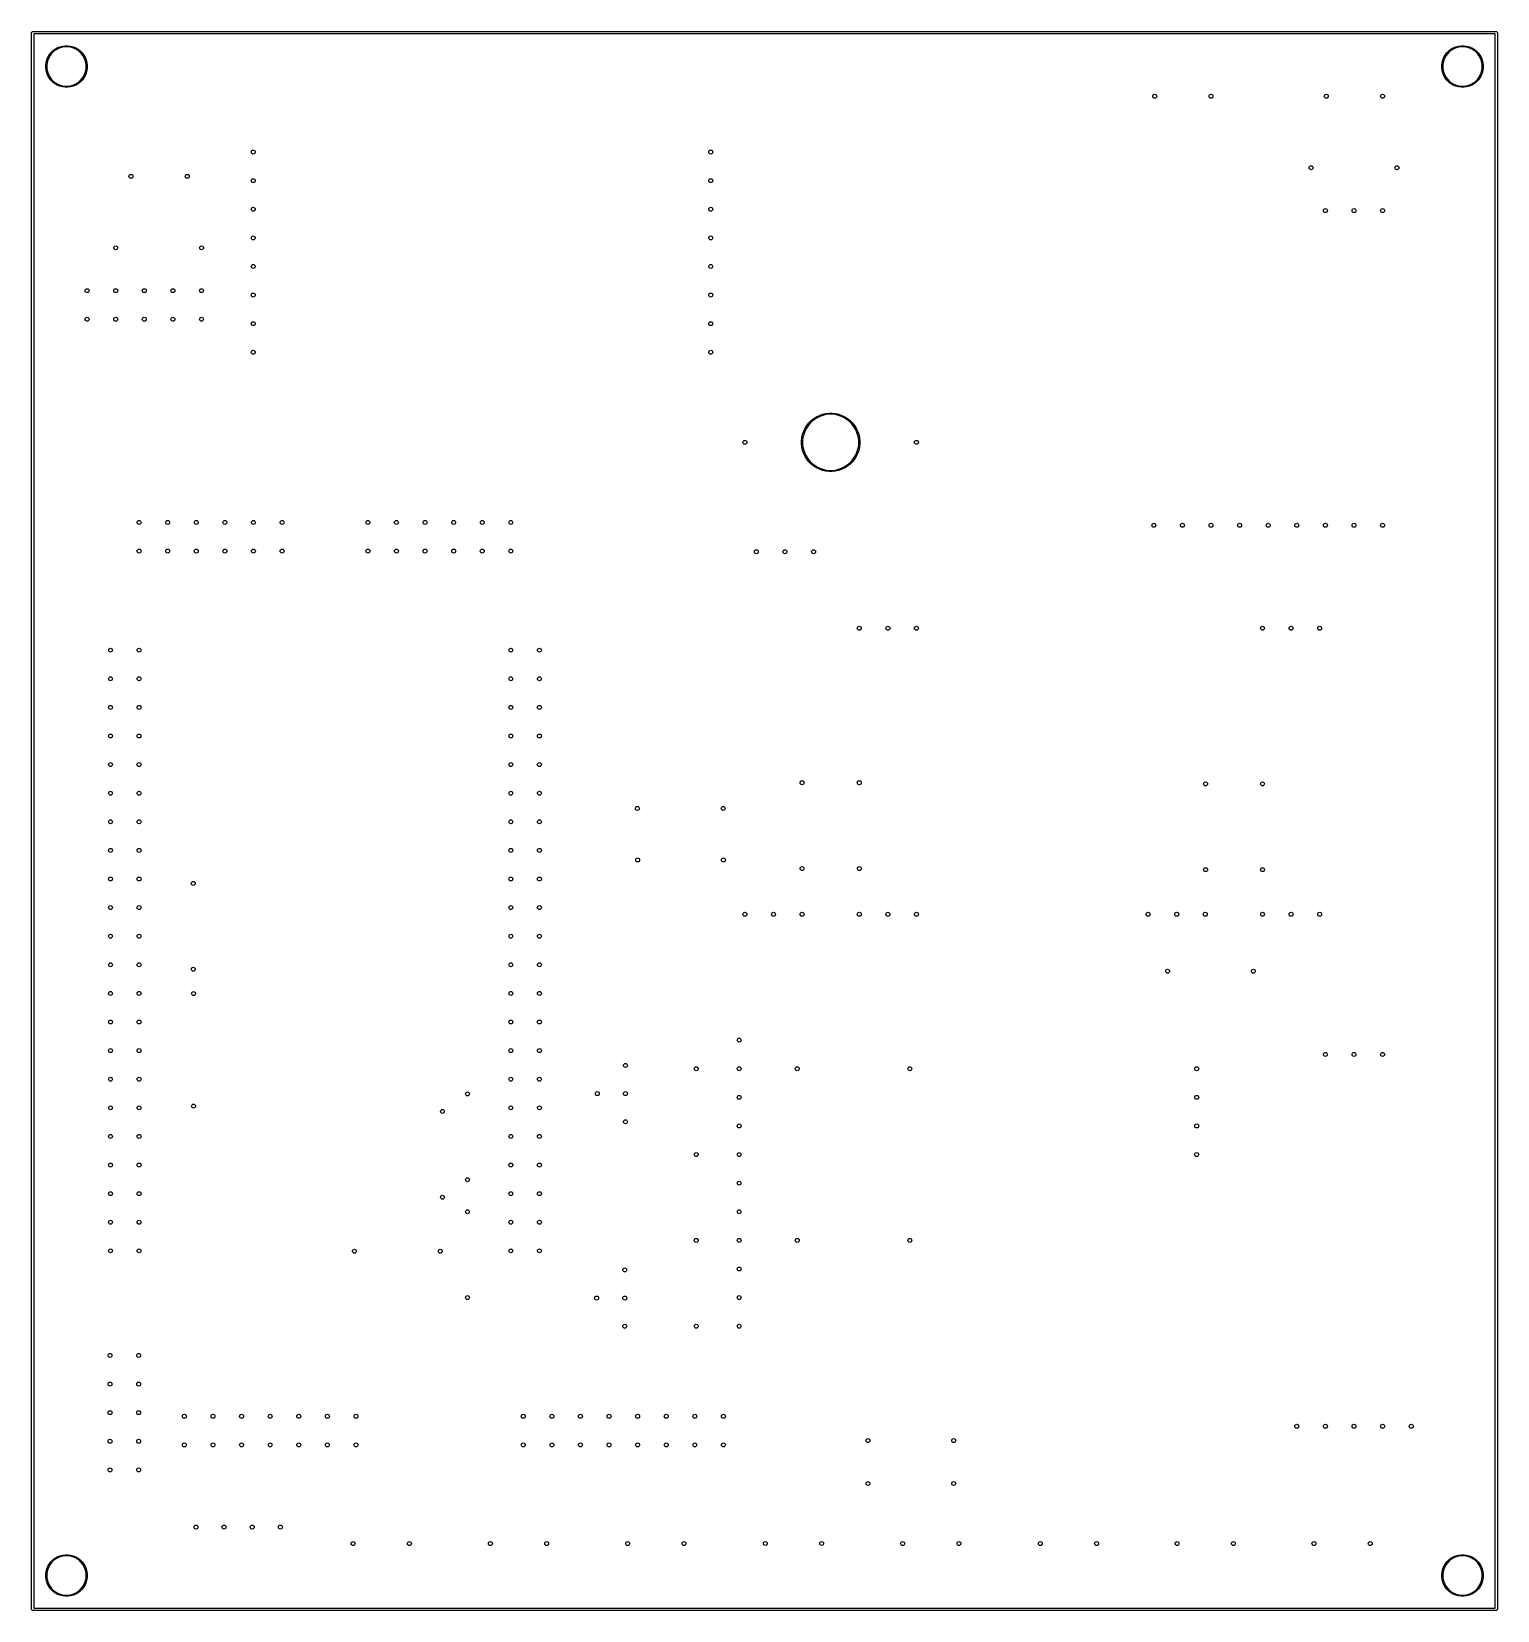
# Model space of a CAD drawing. Extents: x 0 to 130, y -140 to 0.
import ezdxf

# ---------------------------------------------------------------- set-up
doc = ezdxf.new("R2010")
doc.units = 0
doc.layers.add('BLACK', color=7, linetype='CONTINUOUS')

msp = doc.modelspace()

# ---------------------------------------------------------------- linework, layer by layer
at = {"layer": 'BLACK', "linetype": 'CONTINUOUS'}
for p, q in [((-0.1, 0), (-0.098079, 0.019509)), ((-0.1, -140), (-0.1, 0)), ((-0.098079, 0.019509), (-0.083147, 0.055557)), ((-0.083147, 0.055557), (-0.055557, 0.083147)), ((-0.055557, 0.083147), (-0.019509, 0.098079)), ((-0.019509, 0.098079), (0, 0.1)), ((0, 0.1), (130, 0.1)), ((130, 0.1), (130.019509, 0.098079)), ((130.019509, 0.098079), (130.055557, 0.083147)), ((130.055557, 0.083147), (130.083147, 0.055557)), ((130.083147, 0.055557), (130.098079, 0.019509)), ((130.098079, 0.019509), (130.1, 0)), ((130.1, 0), (130.1, -140)), ((0.1, -0.1), (0.1, -139.9)), ((129.9, -0.1), (0.1, -0.1)), ((1.972195, -1.461781), (2.181766, -1.340785)), ((2.181766, -1.340785), (2.405337, -1.248179)), ((2.436274, -1.339317), (2.224334, -1.427105)), ((2.405337, -1.248179), (2.639083, -1.185547)), ((2.657859, -1.279943), (2.436274, -1.339317)), ((2.639083, -1.185547), (2.879004, -1.153961)), ((2.885299, -1.25), (2.657859, -1.279943)), ((2.879004, -1.153961), (3.120996, -1.153961)), ((3.114701, -1.25), (2.885299, -1.25)), ((3.342141, -1.279943), (3.114701, -1.25)), ((3.120996, -1.153961), (3.360917, -1.185547)), ((3.563726, -1.339317), (3.342141, -1.279943)), ((3.360917, -1.185547), (3.594663, -1.248179)), ((3.775666, -1.427105), (3.563726, -1.339317)), ((3.594663, -1.248179), (3.818234, -1.340785)), ((3.818234, -1.340785), (4.027805, -1.461781)), ((125.972195, -1.461781), (126.181766, -1.340785)), ((126.181766, -1.340785), (126.405337, -1.248179)), ((126.436274, -1.339317), (126.224334, -1.427105)), ((126.405337, -1.248179), (126.639083, -1.185547)), ((126.657859, -1.279943), (126.436274, -1.339317)), ((126.639083, -1.185547), (126.879004, -1.153961)), ((126.885299, -1.25), (126.657859, -1.279943)), ((126.879004, -1.153961), (127.120996, -1.153961)), ((127.114701, -1.25), (126.885299, -1.25)), ((127.342141, -1.279943), (127.114701, -1.25)), ((127.120996, -1.153961), (127.360917, -1.185547)), ((127.563726, -1.339317), (127.342141, -1.279943)), ((127.360917, -1.185547), (127.594663, -1.248179)), ((127.775666, -1.427105), (127.563726, -1.339317)), ((127.594663, -1.248179), (127.818234, -1.340785)), ((127.818234, -1.340785), (128.027805, -1.461781)), ((129.9, -139.9), (129.9, -0.1)), ((1.153961, -2.879004), (1.185547, -2.639083)), ((1.185547, -2.639083), (1.248179, -2.405337)), ((1.248179, -2.405337), (1.340785, -2.181766)), ((1.279943, -2.657859), (1.25, -2.885299)), ((1.339317, -2.436274), (1.279943, -2.657859)), ((1.427105, -2.224334), (1.339317, -2.436274)), ((1.340785, -2.181766), (1.461781, -1.972195)), ((1.541806, -2.025666), (1.427105, -2.224334)), ((1.461781, -1.972195), (1.609096, -1.78021)), ((1.681457, -1.843669), (1.541806, -2.025666)), ((1.609096, -1.78021), (1.78021, -1.609096)), ((1.843669, -1.681457), (1.681457, -1.843669)), ((1.78021, -1.609096), (1.972195, -1.461781)), ((2.025666, -1.541806), (1.843669, -1.681457)), ((2.224334, -1.427105), (2.025666, -1.541806)), ((3.974334, -1.541806), (3.775666, -1.427105)), ((4.156331, -1.681457), (3.974334, -1.541806)), ((4.027805, -1.461781), (4.21979, -1.609096)), ((4.318543, -1.843669), (4.156331, -1.681457)), ((4.21979, -1.609096), (4.390904, -1.78021)), ((4.458194, -2.025666), (4.318543, -1.843669)), ((4.390904, -1.78021), (4.538219, -1.972195)), ((4.572895, -2.224334), (4.458194, -2.025666)), ((4.538219, -1.972195), (4.659215, -2.181766)), ((4.660683, -2.436274), (4.572895, -2.224334)), ((4.659215, -2.181766), (4.751821, -2.405337)), ((4.720057, -2.657859), (4.660683, -2.436274)), ((4.75, -2.885299), (4.720057, -2.657859)), ((4.751821, -2.405337), (4.814453, -2.639083)), ((4.814453, -2.639083), (4.846039, -2.879004)), ((125.153961, -2.879004), (125.185547, -2.639083)), ((125.185547, -2.639083), (125.248179, -2.405337)), ((125.248179, -2.405337), (125.340785, -2.181766)), ((125.279943, -2.657859), (125.25, -2.885299)), ((125.339317, -2.436274), (125.279943, -2.657859)), ((125.427105, -2.224334), (125.339317, -2.436274)), ((125.340785, -2.181766), (125.461781, -1.972195)), ((125.541806, -2.025666), (125.427105, -2.224334)), ((125.461781, -1.972195), (125.609096, -1.78021)), ((125.681457, -1.843669), (125.541806, -2.025666)), ((125.609096, -1.78021), (125.78021, -1.609096)), ((125.843669, -1.681457), (125.681457, -1.843669)), ((125.78021, -1.609096), (125.972195, -1.461781)), ((126.025666, -1.541806), (125.843669, -1.681457)), ((126.224334, -1.427105), (126.025666, -1.541806)), ((127.974334, -1.541806), (127.775666, -1.427105)), ((128.156331, -1.681457), (127.974334, -1.541806)), ((128.027805, -1.461781), (128.21979, -1.609096)), ((128.318543, -1.843669), (128.156331, -1.681457)), ((128.21979, -1.609096), (128.390904, -1.78021)), ((128.458194, -2.025666), (128.318543, -1.843669)), ((128.390904, -1.78021), (128.538219, -1.972195)), ((128.572895, -2.224334), (128.458194, -2.025666)), ((128.538219, -1.972195), (128.659215, -2.181766)), ((128.660683, -2.436274), (128.572895, -2.224334)), ((128.659215, -2.181766), (128.751821, -2.405337)), ((128.720057, -2.657859), (128.660683, -2.436274)), ((128.75, -2.885299), (128.720057, -2.657859)), ((128.751821, -2.405337), (128.814453, -2.639083)), ((128.814453, -2.639083), (128.846039, -2.879004)), ((1.153961, -2.885299), (1.153961, -2.879004)), ((1.153961, -3.120996), (1.153961, -2.885299)), ((1.185547, -3.360917), (1.153961, -3.120996)), ((1.248179, -3.594663), (1.185547, -3.360917)), ((1.340785, -3.818234), (1.248179, -3.594663)), ((1.25, -2.885299), (1.25, -3.114701)), ((1.25, -3.114701), (1.279943, -3.342141)), ((1.279943, -3.342141), (1.339317, -3.563726)), ((1.339317, -3.563726), (1.427105, -3.775666)), ((1.461781, -4.027805), (1.340785, -3.818234)), ((1.427105, -3.775666), (1.541806, -3.974334)), ((1.609096, -4.21979), (1.461781, -4.027805)), ((1.541806, -3.974334), (1.681457, -4.156331)), ((1.681457, -4.156331), (1.843669, -4.318543)), ((4.156331, -4.318543), (4.318543, -4.156331)), ((4.318543, -4.156331), (4.458194, -3.974334)), ((4.538219, -4.027805), (4.390904, -4.21979)), ((4.458194, -3.974334), (4.572895, -3.775666)), ((4.659215, -3.818234), (4.538219, -4.027805)), ((4.572895, -3.775666), (4.660683, -3.563726)), ((4.751821, -3.594663), (4.659215, -3.818234)), ((4.660683, -3.563726), (4.720057, -3.342141)), ((4.720057, -3.342141), (4.75, -3.114701)), ((4.75, -3.114701), (4.75, -2.885299)), ((4.814453, -3.360917), (4.751821, -3.594663)), ((4.846039, -3.120996), (4.814453, -3.360917)), ((4.846039, -2.879004), (4.846039, -3.120996)), ((125.153961, -2.885299), (125.153961, -2.879004)), ((125.153961, -3.120996), (125.153961, -2.885299)), ((125.185547, -3.360917), (125.153961, -3.120996)), ((125.248179, -3.594663), (125.185547, -3.360917)), ((125.340785, -3.818234), (125.248179, -3.594663)), ((125.25, -2.885299), (125.25, -3.114701)), ((125.25, -3.114701), (125.279943, -3.342141)), ((125.279943, -3.342141), (125.339317, -3.563726)), ((125.339317, -3.563726), (125.427105, -3.775666)), ((125.461781, -4.027805), (125.340785, -3.818234)), ((125.427105, -3.775666), (125.541806, -3.974334)), ((125.609096, -4.21979), (125.461781, -4.027805)), ((125.541806, -3.974334), (125.681457, -4.156331)), ((125.681457, -4.156331), (125.843669, -4.318543)), ((128.156331, -4.318543), (128.318543, -4.156331)), ((128.318543, -4.156331), (128.458194, -3.974334)), ((128.538219, -4.027805), (128.390904, -4.21979)), ((128.458194, -3.974334), (128.572895, -3.775666)), ((128.659215, -3.818234), (128.538219, -4.027805)), ((128.572895, -3.775666), (128.660683, -3.563726)), ((128.751821, -3.594663), (128.659215, -3.818234)), ((128.660683, -3.563726), (128.720057, -3.342141)), ((128.720057, -3.342141), (128.75, -3.114701)), ((128.75, -3.114701), (128.75, -2.885299)), ((128.814453, -3.360917), (128.751821, -3.594663)), ((128.846039, -3.120996), (128.814453, -3.360917)), ((128.846039, -2.879004), (128.846039, -3.120996)), ((1.78021, -4.390904), (1.609096, -4.21979)), ((1.972195, -4.538219), (1.78021, -4.390904)), ((1.843669, -4.318543), (2.025666, -4.458194)), ((2.181766, -4.659215), (1.972195, -4.538219)), ((2.025666, -4.458194), (2.224334, -4.572895)), ((2.405337, -4.751821), (2.181766, -4.659215)), ((2.224334, -4.572895), (2.436274, -4.660683)), ((2.639083, -4.814453), (2.405337, -4.751821)), ((2.436274, -4.660683), (2.657859, -4.720057)), ((2.879004, -4.846039), (2.639083, -4.814453)), ((2.657859, -4.720057), (2.885299, -4.75)), ((3.120996, -4.846039), (2.879004, -4.846039)), ((2.885299, -4.75), (3.114701, -4.75)), ((3.114701, -4.75), (3.342141, -4.720057)), ((3.360917, -4.814453), (3.120996, -4.846039)), ((3.342141, -4.720057), (3.563726, -4.660683)), ((3.594663, -4.751821), (3.360917, -4.814453)), ((3.563726, -4.660683), (3.775666, -4.572895)), ((3.818234, -4.659215), (3.594663, -4.751821)), ((3.775666, -4.572895), (3.974334, -4.458194)), ((4.027805, -4.538219), (3.818234, -4.659215)), ((3.974334, -4.458194), (4.156331, -4.318543)), ((4.21979, -4.390904), (4.027805, -4.538219)), ((4.390904, -4.21979), (4.21979, -4.390904)), ((125.78021, -4.390904), (125.609096, -4.21979)), ((125.972195, -4.538219), (125.78021, -4.390904)), ((125.843669, -4.318543), (126.025666, -4.458194)), ((126.181766, -4.659215), (125.972195, -4.538219)), ((126.025666, -4.458194), (126.224334, -4.572895)), ((126.405337, -4.751821), (126.181766, -4.659215)), ((126.224334, -4.572895), (126.436274, -4.660683)), ((126.639083, -4.814453), (126.405337, -4.751821)), ((126.436274, -4.660683), (126.657859, -4.720057)), ((126.879004, -4.846039), (126.639083, -4.814453)), ((126.657859, -4.720057), (126.885299, -4.75)), ((127.120996, -4.846039), (126.879004, -4.846039)), ((126.885299, -4.75), (127.114701, -4.75)), ((127.114701, -4.75), (127.342141, -4.720057)), ((127.360917, -4.814453), (127.120996, -4.846039)), ((127.342141, -4.720057), (127.563726, -4.660683)), ((127.594663, -4.751821), (127.360917, -4.814453)), ((127.563726, -4.660683), (127.775666, -4.572895)), ((127.818234, -4.659215), (127.594663, -4.751821)), ((127.775666, -4.572895), (127.974334, -4.458194)), ((128.027805, -4.538219), (127.818234, -4.659215)), ((127.974334, -4.458194), (128.156331, -4.318543)), ((128.21979, -4.390904), (128.027805, -4.538219)), ((128.390904, -4.21979), (128.21979, -4.390904)), ((68.611171, -35.121168), (68.765697, -34.875241)), ((68.844054, -34.930838), (68.69526, -35.167642)), ((68.765697, -34.875241), (68.946787, -34.648162)), ((69.018426, -34.712183), (68.844054, -34.930838)), ((68.946787, -34.648162), (69.152162, -34.442787)), ((69.216183, -34.514426), (69.018426, -34.712183)), ((69.152162, -34.442787), (69.379241, -34.261697)), ((69.434838, -34.340054), (69.216183, -34.514426)), ((69.379241, -34.261697), (69.625168, -34.107171)), ((69.671642, -34.19126), (69.434838, -34.340054)), ((69.625168, -34.107171), (69.88685, -33.981152)), ((69.923617, -34.069916), (69.671642, -34.19126)), ((69.88685, -33.981152), (70.160996, -33.885224)), ((70.187594, -33.977546), (69.923617, -34.069916)), ((70.160996, -33.885224), (70.444159, -33.820594)), ((70.460252, -33.915314), (70.187594, -33.977546)), ((70.444159, -33.820594), (70.732778, -33.788075)), ((70.738165, -33.884), (70.460252, -33.915314)), ((70.732778, -33.788075), (71.023222, -33.788075)), ((71.017835, -33.884), (70.738165, -33.884)), ((71.295748, -33.915314), (71.017835, -33.884)), ((71.023222, -33.788075), (71.311841, -33.820594)), ((71.568406, -33.977546), (71.295748, -33.915314)), ((71.311841, -33.820594), (71.595004, -33.885224)), ((71.832383, -34.069916), (71.568406, -33.977546)), ((71.595004, -33.885224), (71.86915, -33.981152)), ((72.084358, -34.19126), (71.832383, -34.069916)), ((71.86915, -33.981152), (72.130832, -34.107171)), ((72.321162, -34.340054), (72.084358, -34.19126)), ((72.130832, -34.107171), (72.376759, -34.261697)), ((72.539817, -34.514426), (72.321162, -34.340054)), ((72.376759, -34.261697), (72.603838, -34.442787)), ((72.737574, -34.712183), (72.539817, -34.514426)), ((72.603838, -34.442787), (72.809213, -34.648162)), ((72.911946, -34.930838), (72.737574, -34.712183)), ((72.809213, -34.648162), (72.990303, -34.875241)), ((73.06074, -35.167642), (72.911946, -34.930838)), ((72.990303, -34.875241), (73.144829, -35.121168)), ((68.292075, -36.228778), (68.324594, -35.940159)), ((68.292075, -36.234165), (68.292075, -36.228778)), ((68.292075, -36.519222), (68.292075, -36.234165)), ((68.324594, -35.940159), (68.389224, -35.656996)), ((68.419314, -35.956252), (68.388, -36.234165)), ((68.388, -36.234165), (68.388, -36.513835)), ((68.389224, -35.656996), (68.485152, -35.38285)), ((68.481546, -35.683594), (68.419314, -35.956252)), ((68.573916, -35.419617), (68.481546, -35.683594)), ((68.485152, -35.38285), (68.611171, -35.121168)), ((68.69526, -35.167642), (68.573916, -35.419617)), ((73.182084, -35.419617), (73.06074, -35.167642)), ((73.144829, -35.121168), (73.270848, -35.38285)), ((73.274454, -35.683594), (73.182084, -35.419617)), ((73.270848, -35.38285), (73.366776, -35.656996)), ((73.336686, -35.956252), (73.274454, -35.683594)), ((73.368, -36.234165), (73.336686, -35.956252)), ((73.366776, -35.656996), (73.431406, -35.940159)), ((73.368, -36.513835), (73.368, -36.234165)), ((73.431406, -35.940159), (73.463925, -36.228778)), ((73.463925, -36.228778), (73.463925, -36.519222)), ((68.324594, -36.807841), (68.292075, -36.519222)), ((68.389224, -37.091004), (68.324594, -36.807841)), ((68.388, -36.513835), (68.419314, -36.791748)), ((68.485152, -37.36515), (68.389224, -37.091004)), ((68.419314, -36.791748), (68.481546, -37.064406)), ((68.481546, -37.064406), (68.573916, -37.328383)), ((68.611171, -37.626832), (68.485152, -37.36515)), ((68.573916, -37.328383), (68.69526, -37.580358)), ((68.765697, -37.872759), (68.611171, -37.626832)), ((68.69526, -37.580358), (68.844054, -37.817162)), ((68.844054, -37.817162), (69.018426, -38.035817)), ((72.737574, -38.035817), (72.911946, -37.817162)), ((72.911946, -37.817162), (73.06074, -37.580358)), ((73.144829, -37.626832), (72.990303, -37.872759)), ((73.06074, -37.580358), (73.182084, -37.328383)), ((73.270848, -37.36515), (73.144829, -37.626832)), ((73.182084, -37.328383), (73.274454, -37.064406)), ((73.366776, -37.091004), (73.270848, -37.36515)), ((73.274454, -37.064406), (73.336686, -36.791748)), ((73.336686, -36.791748), (73.368, -36.513835)), ((73.431406, -36.807841), (73.366776, -37.091004)), ((73.463925, -36.519222), (73.431406, -36.807841)), ((68.946787, -38.099838), (68.765697, -37.872759)), ((69.152162, -38.305213), (68.946787, -38.099838)), ((69.018426, -38.035817), (69.216183, -38.233574)), ((69.379241, -38.486303), (69.152162, -38.305213)), ((69.216183, -38.233574), (69.434838, -38.407946)), ((69.625168, -38.640829), (69.379241, -38.486303)), ((69.434838, -38.407946), (69.671642, -38.55674)), ((69.88685, -38.766848), (69.625168, -38.640829)), ((69.671642, -38.55674), (69.923617, -38.678084)), ((70.160996, -38.862776), (69.88685, -38.766848)), ((69.923617, -38.678084), (70.187594, -38.770454)), ((70.444159, -38.927406), (70.160996, -38.862776)), ((70.187594, -38.770454), (70.460252, -38.832686)), ((70.732778, -38.959925), (70.444159, -38.927406)), ((70.460252, -38.832686), (70.738165, -38.864)), ((71.023222, -38.959925), (70.732778, -38.959925)), ((70.738165, -38.864), (71.017835, -38.864)), ((71.017835, -38.864), (71.295748, -38.832686)), ((71.311841, -38.927406), (71.023222, -38.959925)), ((71.295748, -38.832686), (71.568406, -38.770454)), ((71.595004, -38.862776), (71.311841, -38.927406)), ((71.568406, -38.770454), (71.832383, -38.678084)), ((71.86915, -38.766848), (71.595004, -38.862776)), ((71.832383, -38.678084), (72.084358, -38.55674)), ((72.130832, -38.640829), (71.86915, -38.766848)), ((72.084358, -38.55674), (72.321162, -38.407946)), ((72.376759, -38.486303), (72.130832, -38.640829)), ((72.321162, -38.407946), (72.539817, -38.233574)), ((72.603838, -38.305213), (72.376759, -38.486303)), ((72.539817, -38.233574), (72.737574, -38.035817)), ((72.809213, -38.099838), (72.603838, -38.305213)), ((72.990303, -37.872759), (72.809213, -38.099838)), ((1.340785, -136.181766), (1.461781, -135.972195)), ((1.461781, -135.972195), (1.609096, -135.78021)), ((1.681457, -135.843669), (1.541806, -136.025666)), ((1.609096, -135.78021), (1.78021, -135.609096)), ((1.843669, -135.681457), (1.681457, -135.843669)), ((1.78021, -135.609096), (1.972195, -135.461781)), ((2.025666, -135.541806), (1.843669, -135.681457)), ((1.972195, -135.461781), (2.181766, -135.340785)), ((2.224334, -135.427105), (2.025666, -135.541806)), ((2.181766, -135.340785), (2.405337, -135.248179)), ((2.436274, -135.339317), (2.224334, -135.427105)), ((2.405337, -135.248179), (2.639083, -135.185547)), ((2.657859, -135.279943), (2.436274, -135.339317)), ((2.639083, -135.185547), (2.879004, -135.153961)), ((2.885299, -135.25), (2.657859, -135.279943)), ((2.879004, -135.153961), (3.120996, -135.153961)), ((3.114701, -135.25), (2.885299, -135.25)), ((3.342141, -135.279943), (3.114701, -135.25)), ((3.120996, -135.153961), (3.360917, -135.185547)), ((3.563726, -135.339317), (3.342141, -135.279943)), ((3.360917, -135.185547), (3.594663, -135.248179)), ((3.775666, -135.427105), (3.563726, -135.339317)), ((3.594663, -135.248179), (3.818234, -135.340785)), ((3.974334, -135.541806), (3.775666, -135.427105)), ((3.818234, -135.340785), (4.027805, -135.461781)), ((4.156331, -135.681457), (3.974334, -135.541806)), ((4.027805, -135.461781), (4.21979, -135.609096)), ((4.318543, -135.843669), (4.156331, -135.681457)), ((4.21979, -135.609096), (4.390904, -135.78021)), ((4.458194, -136.025666), (4.318543, -135.843669)), ((4.390904, -135.78021), (4.538219, -135.972195)), ((4.538219, -135.972195), (4.659215, -136.181766)), ((125.340785, -136.181766), (125.461781, -135.972195)), ((125.461781, -135.972195), (125.609096, -135.78021)), ((125.681457, -135.843669), (125.541806, -136.025666)), ((125.609096, -135.78021), (125.78021, -135.609096)), ((125.843669, -135.681457), (125.681457, -135.843669)), ((125.78021, -135.609096), (125.972195, -135.461781)), ((126.025666, -135.541806), (125.843669, -135.681457)), ((125.972195, -135.461781), (126.181766, -135.340785)), ((126.224334, -135.427105), (126.025666, -135.541806)), ((126.181766, -135.340785), (126.405337, -135.248179)), ((126.436274, -135.339317), (126.224334, -135.427105)), ((126.405337, -135.248179), (126.639083, -135.185547)), ((126.657859, -135.279943), (126.436274, -135.339317)), ((126.639083, -135.185547), (126.879004, -135.153961)), ((126.885299, -135.25), (126.657859, -135.279943)), ((126.879004, -135.153961), (127.120996, -135.153961)), ((127.114701, -135.25), (126.885299, -135.25)), ((127.342141, -135.279943), (127.114701, -135.25)), ((127.120996, -135.153961), (127.360917, -135.185547)), ((127.563726, -135.339317), (127.342141, -135.279943)), ((127.360917, -135.185547), (127.594663, -135.248179)), ((127.775666, -135.427105), (127.563726, -135.339317)), ((127.594663, -135.248179), (127.818234, -135.340785)), ((127.974334, -135.541806), (127.775666, -135.427105)), ((127.818234, -135.340785), (128.027805, -135.461781)), ((128.156331, -135.681457), (127.974334, -135.541806)), ((128.027805, -135.461781), (128.21979, -135.609096)), ((128.318543, -135.843669), (128.156331, -135.681457)), ((128.21979, -135.609096), (128.390904, -135.78021)), ((128.458194, -136.025666), (128.318543, -135.843669)), ((128.390904, -135.78021), (128.538219, -135.972195)), ((128.538219, -135.972195), (128.659215, -136.181766)), ((1.153961, -136.879004), (1.185547, -136.639083)), ((1.153961, -136.885299), (1.153961, -136.879004)), ((1.153961, -137.120996), (1.153961, -136.885299)), ((1.185547, -137.360917), (1.153961, -137.120996)), ((1.185547, -136.639083), (1.248179, -136.405337)), ((1.248179, -137.594663), (1.185547, -137.360917)), ((1.248179, -136.405337), (1.340785, -136.181766)), ((1.279943, -136.657859), (1.25, -136.885299)), ((1.25, -136.885299), (1.25, -137.114701)), ((1.25, -137.114701), (1.279943, -137.342141)), ((1.339317, -136.436274), (1.279943, -136.657859)), ((1.279943, -137.342141), (1.339317, -137.563726)), ((1.427105, -136.224334), (1.339317, -136.436274)), ((1.541806, -136.025666), (1.427105, -136.224334)), ((4.572895, -136.224334), (4.458194, -136.025666)), ((4.660683, -136.436274), (4.572895, -136.224334)), ((4.659215, -136.181766), (4.751821, -136.405337)), ((4.720057, -136.657859), (4.660683, -136.436274)), ((4.660683, -137.563726), (4.720057, -137.342141)), ((4.75, -136.885299), (4.720057, -136.657859)), ((4.720057, -137.342141), (4.75, -137.114701)), ((4.75, -137.114701), (4.75, -136.885299)), ((4.751821, -136.405337), (4.814453, -136.639083)), ((4.814453, -137.360917), (4.751821, -137.594663)), ((4.814453, -136.639083), (4.846039, -136.879004)), ((4.846039, -137.120996), (4.814453, -137.360917)), ((4.846039, -136.879004), (4.846039, -137.120996)), ((125.153961, -136.879004), (125.185547, -136.639083)), ((125.153961, -136.885299), (125.153961, -136.879004)), ((125.153961, -137.120996), (125.153961, -136.885299)), ((125.185547, -137.360917), (125.153961, -137.120996)), ((125.185547, -136.639083), (125.248179, -136.405337)), ((125.248179, -137.594663), (125.185547, -137.360917)), ((125.248179, -136.405337), (125.340785, -136.181766)), ((125.279943, -136.657859), (125.25, -136.885299)), ((125.25, -136.885299), (125.25, -137.114701)), ((125.25, -137.114701), (125.279943, -137.342141)), ((125.339317, -136.436274), (125.279943, -136.657859)), ((125.279943, -137.342141), (125.339317, -137.563726)), ((125.427105, -136.224334), (125.339317, -136.436274)), ((125.541806, -136.025666), (125.427105, -136.224334)), ((128.572895, -136.224334), (128.458194, -136.025666)), ((128.660683, -136.436274), (128.572895, -136.224334)), ((128.659215, -136.181766), (128.751821, -136.405337)), ((128.720057, -136.657859), (128.660683, -136.436274)), ((128.660683, -137.563726), (128.720057, -137.342141)), ((128.75, -136.885299), (128.720057, -136.657859)), ((128.720057, -137.342141), (128.75, -137.114701)), ((128.75, -137.114701), (128.75, -136.885299)), ((128.751821, -136.405337), (128.814453, -136.639083)), ((128.814453, -137.360917), (128.751821, -137.594663)), ((128.814453, -136.639083), (128.846039, -136.879004)), ((128.846039, -137.120996), (128.814453, -137.360917)), ((128.846039, -136.879004), (128.846039, -137.120996)), ((1.340785, -137.818234), (1.248179, -137.594663)), ((1.339317, -137.563726), (1.427105, -137.775666)), ((1.461781, -138.027805), (1.340785, -137.818234)), ((1.427105, -137.775666), (1.541806, -137.974334)), ((1.609096, -138.21979), (1.461781, -138.027805)), ((1.541806, -137.974334), (1.681457, -138.156331)), ((1.78021, -138.390904), (1.609096, -138.21979)), ((1.681457, -138.156331), (1.843669, -138.318543)), ((1.972195, -138.538219), (1.78021, -138.390904)), ((1.843669, -138.318543), (2.025666, -138.458194)), ((2.181766, -138.659215), (1.972195, -138.538219)), ((2.025666, -138.458194), (2.224334, -138.572895)), ((2.405337, -138.751821), (2.181766, -138.659215)), ((2.224334, -138.572895), (2.436274, -138.660683)), ((2.639083, -138.814453), (2.405337, -138.751821)), ((2.436274, -138.660683), (2.657859, -138.720057)), ((2.657859, -138.720057), (2.885299, -138.75)), ((2.885299, -138.75), (3.114701, -138.75)), ((3.114701, -138.75), (3.342141, -138.720057)), ((3.342141, -138.720057), (3.563726, -138.660683)), ((3.594663, -138.751821), (3.360917, -138.814453)), ((3.563726, -138.660683), (3.775666, -138.572895)), ((3.818234, -138.659215), (3.594663, -138.751821)), ((3.775666, -138.572895), (3.974334, -138.458194)), ((4.027805, -138.538219), (3.818234, -138.659215)), ((3.974334, -138.458194), (4.156331, -138.318543)), ((4.21979, -138.390904), (4.027805, -138.538219)), ((4.156331, -138.318543), (4.318543, -138.156331)), ((4.390904, -138.21979), (4.21979, -138.390904)), ((4.318543, -138.156331), (4.458194, -137.974334)), ((4.538219, -138.027805), (4.390904, -138.21979)), ((4.458194, -137.974334), (4.572895, -137.775666)), ((4.659215, -137.818234), (4.538219, -138.027805)), ((4.572895, -137.775666), (4.660683, -137.563726)), ((4.751821, -137.594663), (4.659215, -137.818234)), ((125.340785, -137.818234), (125.248179, -137.594663)), ((125.339317, -137.563726), (125.427105, -137.775666)), ((125.461781, -138.027805), (125.340785, -137.818234)), ((125.427105, -137.775666), (125.541806, -137.974334)), ((125.609096, -138.21979), (125.461781, -138.027805)), ((125.541806, -137.974334), (125.681457, -138.156331)), ((125.78021, -138.390904), (125.609096, -138.21979)), ((125.681457, -138.156331), (125.843669, -138.318543)), ((125.972195, -138.538219), (125.78021, -138.390904)), ((125.843669, -138.318543), (126.025666, -138.458194)), ((126.181766, -138.659215), (125.972195, -138.538219)), ((126.025666, -138.458194), (126.224334, -138.572895)), ((126.405337, -138.751821), (126.181766, -138.659215)), ((126.224334, -138.572895), (126.436274, -138.660683)), ((126.639083, -138.814453), (126.405337, -138.751821)), ((126.436274, -138.660683), (126.657859, -138.720057)), ((126.657859, -138.720057), (126.885299, -138.75)), ((126.885299, -138.75), (127.114701, -138.75)), ((127.114701, -138.75), (127.342141, -138.720057)), ((127.342141, -138.720057), (127.563726, -138.660683)), ((127.594663, -138.751821), (127.360917, -138.814453)), ((127.563726, -138.660683), (127.775666, -138.572895)), ((127.818234, -138.659215), (127.594663, -138.751821)), ((127.775666, -138.572895), (127.974334, -138.458194)), ((128.027805, -138.538219), (127.818234, -138.659215)), ((127.974334, -138.458194), (128.156331, -138.318543)), ((128.21979, -138.390904), (128.027805, -138.538219)), ((128.156331, -138.318543), (128.318543, -138.156331)), ((128.390904, -138.21979), (128.21979, -138.390904)), ((128.318543, -138.156331), (128.458194, -137.974334)), ((128.538219, -138.027805), (128.390904, -138.21979)), ((128.458194, -137.974334), (128.572895, -137.775666)), ((128.659215, -137.818234), (128.538219, -138.027805)), ((128.572895, -137.775666), (128.660683, -137.563726)), ((128.751821, -137.594663), (128.659215, -137.818234)), ((-0.098079, -140.019509), (-0.1, -140)), ((-0.083147, -140.055557), (-0.098079, -140.019509)), ((-0.055557, -140.083147), (-0.083147, -140.055557)), ((-0.019509, -140.098079), (-0.055557, -140.083147)), ((0, -140.1), (-0.019509, -140.098079)), ((130, -140.1), (0, -140.1)), ((0.1, -139.9), (129.9, -139.9)), ((2.879004, -138.846039), (2.639083, -138.814453)), ((3.120996, -138.846039), (2.879004, -138.846039)), ((3.360917, -138.814453), (3.120996, -138.846039)), ((126.879004, -138.846039), (126.639083, -138.814453)), ((127.120996, -138.846039), (126.879004, -138.846039)), ((127.360917, -138.814453), (127.120996, -138.846039)), ((130.019509, -140.098079), (130, -140.1)), ((130.055557, -140.083147), (130.019509, -140.098079)), ((130.083147, -140.055557), (130.055557, -140.083147)), ((130.098079, -140.019509), (130.083147, -140.055557)), ((130.1, -140), (130.098079, -140.019509))]:
    msp.add_line(p, q, dxfattribs=at)
at = {"layer": 'BLACK'}
for centre in [(99.66, -5.644), (104.66, -5.644), (114.9, -5.644), (119.9, -5.644), (19.5846, -10.597), (60.2246, -10.597), (8.728, -12.752), (13.728, -12.752), (113.55, -11.99), (121.17, -11.99), (19.5846, -13.137), (60.2246, -13.137), (19.5846, -15.677), (60.2246, -15.677), (114.82, -15.8), (117.36, -15.8), (119.9, -15.8), (19.5846, -18.217), (60.2246, -18.217), (7.378, -19.102), (14.998, -19.102), (19.5846, -20.757), (60.2246, -20.757), (4.833, -22.907), (7.373, -22.907), (9.913, -22.907), (12.453, -22.907), (14.993, -22.907), (19.5846, -23.297), (60.2246, -23.297), (4.833, -25.447), (7.373, -25.447), (9.913, -25.447), (12.453, -25.447), (14.993, -25.447), (19.5846, -25.837), (60.2246, -25.837), (19.5846, -28.377), (60.2246, -28.377), (63.258, -36.374), (78.498, -36.374), (9.45, -43.49), (11.99, -43.49), (14.53, -43.49), (17.07, -43.49), (19.61, -43.49), (22.15, -43.49), (29.77, -43.49), (32.31, -43.49), (34.85, -43.49), (37.39, -43.49), (39.93, -43.49), (42.47, -43.49), (99.58, -43.74), (102.12, -43.74), (104.66, -43.74), (107.2, -43.74), (109.74, -43.74), (112.28, -43.74), (114.82, -43.74), (117.36, -43.74), (119.9, -43.74), (9.45, -46.03), (11.99, -46.03), (14.53, -46.03), (17.07, -46.03), (19.61, -46.03), (22.15, -46.03), (29.77, -46.03), (32.31, -46.03), (34.85, -46.03), (37.39, -46.03), (39.93, -46.03), (42.47, -46.03), (64.274, -46.09), (66.814, -46.09), (69.354, -46.09), (73.418, -52.884), (75.958, -52.884), (78.498, -52.884), (109.232, -52.884), (111.772, -52.884), (114.312, -52.884), (6.91, -54.83), (9.45, -54.83), (42.47, -54.83), (45.01, -54.83), (6.91, -57.37), (9.45, -57.37), (42.47, -57.37), (45.01, -57.37), (6.91, -59.91), (9.45, -59.91), (42.47, -59.91), (45.01, -59.91), (6.91, -62.45), (9.45, -62.45), (42.47, -62.45), (45.01, -62.45), (6.91, -64.99), (9.45, -64.99), (42.47, -64.99), (45.01, -64.99), (68.338, -66.6), (73.418, -66.6), (104.1774, -66.7016), (109.232, -66.7016), (6.91, -67.53), (9.45, -67.53), (42.47, -67.53), (45.01, -67.53), (6.91, -70.07), (9.45, -70.07), (42.47, -70.07), (45.01, -70.07), (53.7076, -68.886), (61.3276, -68.886), (6.91, -72.61), (9.45, -72.61), (42.47, -72.61), (45.01, -72.61), (53.733, -73.458), (61.353, -73.458), (68.338, -74.22), (73.418, -74.22), (104.1774, -74.3216), (109.232, -74.3216), (6.91, -75.15), (9.45, -75.15), (14.2614, -75.5408), (42.47, -75.15), (45.01, -75.15), (6.91, -77.69), (9.45, -77.69), (42.47, -77.69), (45.01, -77.69), (63.258, -78.284), (65.798, -78.284), (68.338, -78.284), (73.418, -78.284), (75.958, -78.284), (78.498, -78.284), (99.072, -78.284), (101.612, -78.284), (104.152, -78.284), (109.232, -78.284), (111.772, -78.284), (114.312, -78.284), (6.91, -80.23), (9.45, -80.23), (42.47, -80.23), (45.01, -80.23), (6.91, -82.77), (9.45, -82.77), (42.47, -82.77), (45.01, -82.77), (14.2614, -83.1608), (100.7992, -83.3386), (108.4192, -83.3386), (6.91, -85.31), (9.45, -85.31), (14.2868, -85.3198), (42.47, -85.31), (45.01, -85.31), (6.91, -87.85), (9.45, -87.85), (42.47, -87.85), (45.01, -87.85), (62.75, -89.46), (6.91, -90.39), (9.45, -90.39), (42.47, -90.39), (45.01, -90.39), (114.82, -90.73), (117.36, -90.73), (119.9, -90.73), (52.6516, -91.7098), (58.94, -92), (62.75, -92), (67.91, -92), (77.91, -92), (103.39, -92), (6.91, -92.93), (9.45, -92.93), (42.47, -92.93), (45.01, -92.93), (6.91, -95.47), (9.45, -95.47), (14.2868, -95.3198), (38.62, -94.2352), (42.47, -95.47), (45.01, -95.47), (50.1516, -94.2098), (52.6516, -94.2098), (62.75, -94.54), (103.39, -94.54), (36.4, -95.79), (52.6516, -96.7098), (6.91, -98.01), (9.45, -98.01), (42.47, -98.01), (45.01, -98.01), (62.75, -97.08), (103.39, -97.08), (58.94, -99.62), (62.75, -99.62), (103.39, -99.62), (6.91, -100.55), (9.45, -100.55), (42.47, -100.55), (45.01, -100.55), (38.62, -101.8552), (62.75, -102.16), (6.91, -103.09), (9.45, -103.09), (36.4, -103.41), (42.47, -103.09), (45.01, -103.09), (38.62, -104.7), (62.75, -104.7), (6.91, -105.63), (9.45, -105.63), (42.47, -105.63), (45.01, -105.63), (58.94, -107.24), (62.75, -107.24), (67.91, -107.24), (77.91, -107.24), (6.91, -108.17), (9.45, -108.17), (28.58, -108.2), (36.2, -108.2), (42.47, -108.17), (45.01, -108.17), (52.59, -109.86), (62.75, -109.78), (38.62, -112.32), (62.75, -112.32), (50.09, -112.36), (52.59, -112.36), (52.59, -114.86), (58.94, -114.86), (62.75, -114.86), (6.87, -117.46), (9.41, -117.46), (6.87, -120), (9.41, -120), (6.87, -122.54), (9.41, -122.54), (13.474, -122.861), (16.014, -122.861), (18.554, -122.861), (21.094, -122.861), (23.634, -122.861), (26.174, -122.861), (28.714, -122.861), (43.573, -122.861), (46.113, -122.861), (48.653, -122.861), (51.193, -122.861), (53.733, -122.861), (56.273, -122.861), (58.813, -122.861), (61.353, -122.861), (112.28, -123.75), (114.82, -123.75), (117.36, -123.75), (119.9, -123.75), (122.44, -123.75), (6.87, -125.08), (9.41, -125.08), (13.474, -125.401), (16.014, -125.401), (18.554, -125.401), (21.094, -125.401), (23.634, -125.401), (26.174, -125.401), (28.714, -125.401), (43.573, -125.401), (46.113, -125.401), (48.653, -125.401), (51.193, -125.401), (53.733, -125.401), (56.273, -125.401), (58.813, -125.401), (61.353, -125.401), (74.18, -125.02), (81.8, -125.02), (6.87, -127.62), (9.41, -127.62), (74.18, -128.83), (81.8, -128.83), (14.5, -132.7), (17, -132.7), (19.5, -132.7), (22, -132.7), (28.46, -134.164), (33.46, -134.164), (40.652, -134.164), (45.652, -134.164), (52.844, -134.16), (57.844, -134.16), (65.076, -134.156), (70.076, -134.156), (77.268, -134.16), (82.268, -134.16), (89.5, -134.164), (94.5, -134.164), (101.652, -134.16), (106.652, -134.16), (113.804, -134.164), (118.804, -134.164)]:
    msp.add_circle(centre, 0.175, dxfattribs=at)
at = {"layer": 'WHITE'}
for centre in [(99.66, -5.644), (104.66, -5.644), (114.9, -5.644), (119.9, -5.644), (19.5846, -10.597), (60.2246, -10.597), (8.728, -12.752), (13.728, -12.752), (113.55, -11.99), (121.17, -11.99), (19.5846, -13.137), (60.2246, -13.137), (19.5846, -15.677), (60.2246, -15.677), (114.82, -15.8), (117.36, -15.8), (119.9, -15.8), (19.5846, -18.217), (60.2246, -18.217), (7.378, -19.102), (14.998, -19.102), (19.5846, -20.757), (60.2246, -20.757), (4.833, -22.907), (7.373, -22.907), (9.913, -22.907), (12.453, -22.907), (14.993, -22.907), (19.5846, -23.297), (60.2246, -23.297), (4.833, -25.447), (7.373, -25.447), (9.913, -25.447), (12.453, -25.447), (14.993, -25.447), (19.5846, -25.837), (60.2246, -25.837), (19.5846, -28.377), (60.2246, -28.377), (63.258, -36.374), (78.498, -36.374), (9.45, -43.49), (11.99, -43.49), (14.53, -43.49), (17.07, -43.49), (19.61, -43.49), (22.15, -43.49), (29.77, -43.49), (32.31, -43.49), (34.85, -43.49), (37.39, -43.49), (39.93, -43.49), (42.47, -43.49), (99.58, -43.74), (102.12, -43.74), (104.66, -43.74), (107.2, -43.74), (109.74, -43.74), (112.28, -43.74), (114.82, -43.74), (117.36, -43.74), (119.9, -43.74), (9.45, -46.03), (11.99, -46.03), (14.53, -46.03), (17.07, -46.03), (19.61, -46.03), (22.15, -46.03), (29.77, -46.03), (32.31, -46.03), (34.85, -46.03), (37.39, -46.03), (39.93, -46.03), (42.47, -46.03), (64.274, -46.09), (66.814, -46.09), (69.354, -46.09), (73.418, -52.884), (75.958, -52.884), (78.498, -52.884), (109.232, -52.884), (111.772, -52.884), (114.312, -52.884), (6.91, -54.83), (9.45, -54.83), (42.47, -54.83), (45.01, -54.83), (6.91, -57.37), (9.45, -57.37), (42.47, -57.37), (45.01, -57.37), (6.91, -59.91), (9.45, -59.91), (42.47, -59.91), (45.01, -59.91), (6.91, -62.45), (9.45, -62.45), (42.47, -62.45), (45.01, -62.45), (6.91, -64.99), (9.45, -64.99), (42.47, -64.99), (45.01, -64.99), (68.338, -66.6), (73.418, -66.6), (104.1774, -66.7016), (109.232, -66.7016), (6.91, -67.53), (9.45, -67.53), (42.47, -67.53), (45.01, -67.53), (6.91, -70.07), (9.45, -70.07), (42.47, -70.07), (45.01, -70.07), (53.7076, -68.886), (61.3276, -68.886), (6.91, -72.61), (9.45, -72.61), (42.47, -72.61), (45.01, -72.61), (53.733, -73.458), (61.353, -73.458), (68.338, -74.22), (73.418, -74.22), (104.1774, -74.3216), (109.232, -74.3216), (6.91, -75.15), (9.45, -75.15), (14.2614, -75.5408), (42.47, -75.15), (45.01, -75.15), (6.91, -77.69), (9.45, -77.69), (42.47, -77.69), (45.01, -77.69), (63.258, -78.284), (65.798, -78.284), (68.338, -78.284), (73.418, -78.284), (75.958, -78.284), (78.498, -78.284), (99.072, -78.284), (101.612, -78.284), (104.152, -78.284), (109.232, -78.284), (111.772, -78.284), (114.312, -78.284), (6.91, -80.23), (9.45, -80.23), (42.47, -80.23), (45.01, -80.23), (6.91, -82.77), (9.45, -82.77), (42.47, -82.77), (45.01, -82.77), (14.2614, -83.1608), (100.7992, -83.3386), (108.4192, -83.3386), (6.91, -85.31), (9.45, -85.31), (14.2868, -85.3198), (42.47, -85.31), (45.01, -85.31), (6.91, -87.85), (9.45, -87.85), (42.47, -87.85), (45.01, -87.85), (62.75, -89.46), (6.91, -90.39), (9.45, -90.39), (42.47, -90.39), (45.01, -90.39), (114.82, -90.73), (117.36, -90.73), (119.9, -90.73), (52.6516, -91.7098), (58.94, -92), (62.75, -92), (67.91, -92), (77.91, -92), (103.39, -92), (6.91, -92.93), (9.45, -92.93), (42.47, -92.93), (45.01, -92.93), (6.91, -95.47), (9.45, -95.47), (14.2868, -95.3198), (38.62, -94.2352), (42.47, -95.47), (45.01, -95.47), (50.1516, -94.2098), (52.6516, -94.2098), (62.75, -94.54), (103.39, -94.54), (36.4, -95.79), (52.6516, -96.7098), (6.91, -98.01), (9.45, -98.01), (42.47, -98.01), (45.01, -98.01), (62.75, -97.08), (103.39, -97.08), (58.94, -99.62), (62.75, -99.62), (103.39, -99.62), (6.91, -100.55), (9.45, -100.55), (42.47, -100.55), (45.01, -100.55), (38.62, -101.8552), (62.75, -102.16), (6.91, -103.09), (9.45, -103.09), (36.4, -103.41), (42.47, -103.09), (45.01, -103.09), (38.62, -104.7), (62.75, -104.7), (6.91, -105.63), (9.45, -105.63), (42.47, -105.63), (45.01, -105.63), (58.94, -107.24), (62.75, -107.24), (67.91, -107.24), (77.91, -107.24), (6.91, -108.17), (9.45, -108.17), (28.58, -108.2), (36.2, -108.2), (42.47, -108.17), (45.01, -108.17), (52.59, -109.86), (62.75, -109.78), (38.62, -112.32), (62.75, -112.32), (50.09, -112.36), (52.59, -112.36), (52.59, -114.86), (58.94, -114.86), (62.75, -114.86), (6.87, -117.46), (9.41, -117.46), (6.87, -120), (9.41, -120), (6.87, -122.54), (9.41, -122.54), (13.474, -122.861), (16.014, -122.861), (18.554, -122.861), (21.094, -122.861), (23.634, -122.861), (26.174, -122.861), (28.714, -122.861), (43.573, -122.861), (46.113, -122.861), (48.653, -122.861), (51.193, -122.861), (53.733, -122.861), (56.273, -122.861), (58.813, -122.861), (61.353, -122.861), (112.28, -123.75), (114.82, -123.75), (117.36, -123.75), (119.9, -123.75), (122.44, -123.75), (6.87, -125.08), (9.41, -125.08), (13.474, -125.401), (16.014, -125.401), (18.554, -125.401), (21.094, -125.401), (23.634, -125.401), (26.174, -125.401), (28.714, -125.401), (43.573, -125.401), (46.113, -125.401), (48.653, -125.401), (51.193, -125.401), (53.733, -125.401), (56.273, -125.401), (58.813, -125.401), (61.353, -125.401), (74.18, -125.02), (81.8, -125.02), (6.87, -127.62), (9.41, -127.62), (74.18, -128.83), (81.8, -128.83), (14.5, -132.7), (17, -132.7), (19.5, -132.7), (22, -132.7), (28.46, -134.164), (33.46, -134.164), (40.652, -134.164), (45.652, -134.164), (52.844, -134.16), (57.844, -134.16), (65.076, -134.156), (70.076, -134.156), (77.268, -134.16), (82.268, -134.16), (89.5, -134.164), (94.5, -134.164), (101.652, -134.16), (106.652, -134.16), (113.804, -134.164), (118.804, -134.164)]:
    msp.add_circle(centre, 0.175, dxfattribs=at)

doc.saveas('drawing.dxf')
